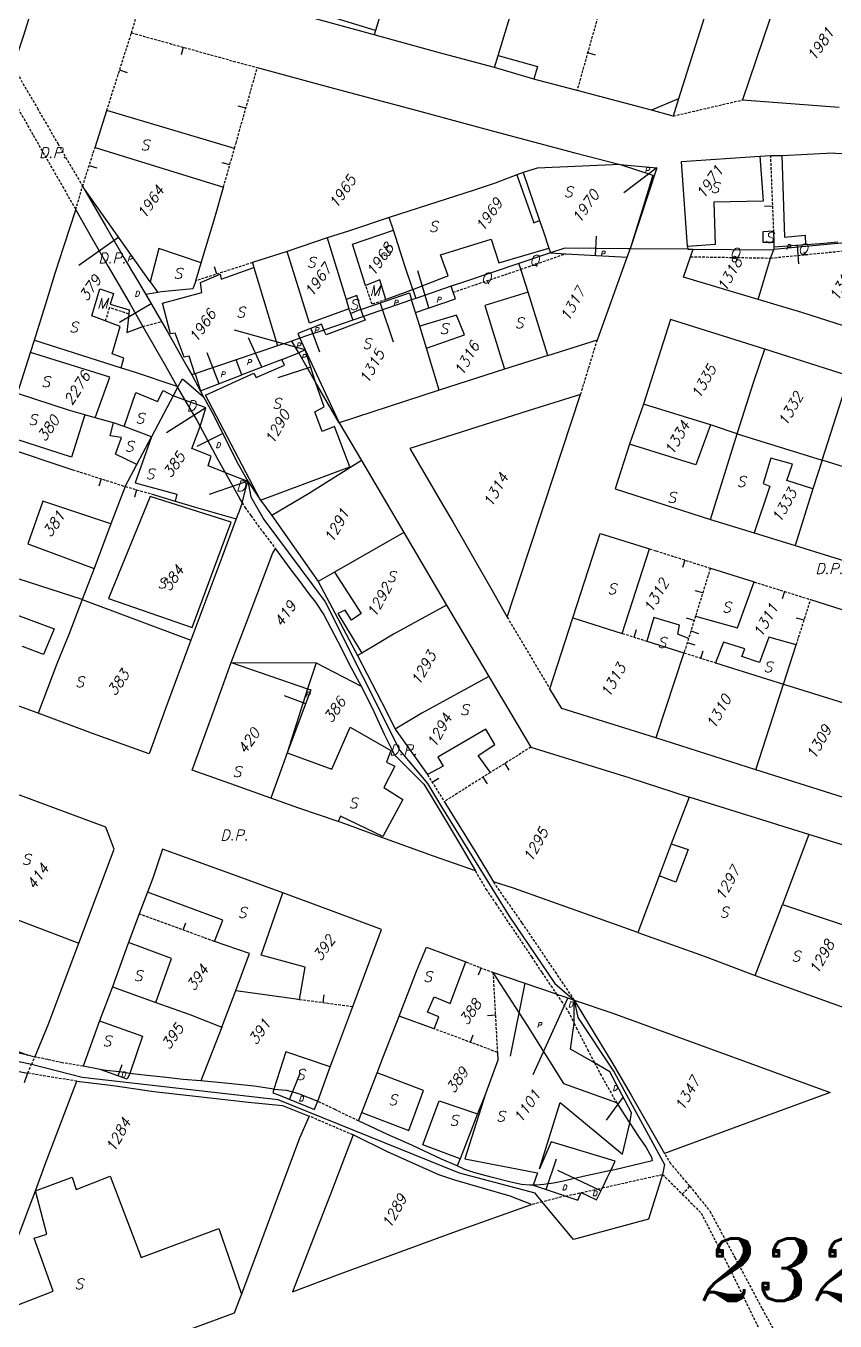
# Model space of a CAD drawing. Extents: x -334462 to -332769, y -29481 to -26664.
# Drawn here: x -333769.2 to -333691.6, y -28874.9 to -28750.7 of the extents above; entities that cross this region are included whole.
import ezdxf
from ezdxf.enums import TextEntityAlignment as Align

# ---------------------------------------------------------------- set-up
doc = ezdxf.new("R2010")
doc.units = 0
doc.header["$MEASUREMENT"] = 0
doc.linetypes.add('HIDDEN', pattern=[0.375, 0.25, -0.125])
for name, color, linetype in [('17', 7, 'CONTINUOUS'), ('18', 7, 'CONTINUOUS'), ('DP$DIVIDING$LINE', 7, 'CONTINUOUS'), ('EASEMENT$BOUNDA$', 7, 'CONTINUOUS'), ('ENC$$ST$$A$$TEXT', 7, 'CONTINUOUS'), ('ENCRO$$AREA$TEXT', 7, 'CONTINUOUS'), ('ENCROACHED$WALL', 7, 'CONTINUOUS'), ('MAP$SHEET$BOUND$', 7, 'CONTINUOUS'), ('PARCEL$BOUNDARY', 7, 'CONTINUOUS'), ('PARCEL$NUMBER', 7, 'CONTINUOUS'), ('SECTION$$A$', 7, 'CONTINUOUS'), ('STRUC$$FOOTPRINT', 7, 'CONTINUOUS')]:
    doc.layers.add(name, color=color, linetype=linetype)
doc.styles.add('ITALICT', font='ITALICT', dxfattribs={"height": 0.2})

msp = doc.modelspace()

# ---------------------------------------------------------------- linework, layer by layer
at = {"layer": '17', "color": 5, "linetype": 'Continuous'}
msp.add_line((-333715.32, -28753.28), (-333714.59, -28753.48), dxfattribs=at)
at = {"layer": '17', "color": 1, "linetype": 'Continuous'}
for p, q in [((-333760.19, -28754.94), (-333759.47, -28755.17)), ((-333748.09, -28758.6), (-333748.81, -28758.4)), ((-333697.59, -28768.01), (-333698.34, -28768.04)), ((-333704.28, -28805.1), (-333705, -28804.88)), ((-333705.11, -28807.74), (-333705.82, -28807.51)), ((-333694.56, -28807.72), (-333695.28, -28807.5)), ((-333705.42, -28808.74), (-333704.7, -28808.97)), ((-333704.46, -28811.35), (-333704.24, -28810.64)), ((-333730.21, -28823.25), (-333729.58, -28822.85)), ((-333725.36, -28822.77), (-333724.96, -28823.41)), ((-333754.11, -28837.42), (-333753.85, -28836.72)), ((-333740.68, -28844.38), (-333740.58, -28843.63))]:
    msp.add_line(p, q, dxfattribs=at)
at = {"layer": '18', "color": 1, "linetype": 'Continuous'}
for p, q in [((-333754.09, -28752.76), (-333754.29, -28753.49)), ((-333749.63, -28764.04), (-333750.35, -28763.84)), ((-333763.1, -28764.11), (-333762.39, -28764.33)), ((-333750.87, -28774.52), (-333751.1, -28773.81)), ((-333761.95, -28794.16), (-333762.17, -28794.87)), ((-333758.56, -28795.2), (-333758.76, -28795.92)), ((-333705.99, -28801.94), (-333706.22, -28802.66)), ((-333696.44, -28804.95), (-333696.66, -28805.67)), ((-333710.86, -28809.33), (-333710.64, -28808.61)), ((-333705.77, -28809.86), (-333705.05, -28810.08)), ((-333723.26, -28821.46), (-333722.86, -28822.09)), ((-333725.53, -28841.05), (-333725.8, -28841.75)), ((-333724.16, -28845.6), (-333724.91, -28845.64)), ((-333726.55, -28848.18), (-333726.29, -28847.48))]:
    msp.add_line(p, q, dxfattribs=at)
at = {"layer": 'DP$DIVIDING$LINE', "color": 30, "linetype": 'HIDDEN'}
for p, q in [((-333759.05, -28751.38), (-333757.38, -28745.68)), ((-333707.12, -28759.36), (-333700.45, -28757.81)), ((-333715.99, -28786.07), (-333714.38, -28780.81)), ((-333723.02, -28807.41), (-333718.93, -28814.3))]:
    msp.add_line(p, q, dxfattribs=at)
at = {"layer": 'DP$DIVIDING$LINE', "color": 2, "linetype": 'HIDDEN'}
for p, q in [((-333764.39, -28768.34), (-333763.74, -28766.09)), ((-333757.97, -28779.55), (-333756.16, -28779.07)), ((-333769.01, -28851.14), (-333768.63, -28850.31)), ((-333768.63, -28850.31), (-333768.31, -28849.6)), ((-333737.81, -28857.08), (-333742.03, -28855.26)), ((-333713.9, -28862.15), (-333708.13, -28860.86)), ((-333708.13, -28860.86), (-333706.24, -28862.75)), ((-333706.24, -28862.75), (-333705.51, -28861.99)), ((-333719.66, -28863.49), (-333720.7, -28863.75))]:
    msp.add_line(p, q, dxfattribs=at)
for points in [[(-333770.4, -28754.61), (-333768.08, -28758.6), (-333766.12, -28762), (-333763.74, -28766.09)], [(-333771.11, -28756.58), (-333769.93, -28758.62), (-333768.48, -28761.19), (-333765.67, -28766.1), (-333764.39, -28768.34)], [(-333748.44, -28796.44), (-333748.18, -28796.88), (-333747.61, -28797.68), (-333746.46, -28799.25), (-333745.23, -28800.85)], [(-333726.08, -28831.74), (-333725.07, -28833.49), (-333724.14, -28834.86), (-333723.1, -28836.43), (-333721.85, -28838.25), (-333720.68, -28840.02), (-333719.7, -28841.5), (-333718.84, -28842.77), (-333718.3, -28843.56)], [(-333716.59, -28844.14), (-333718.28, -28841.62), (-333721.6, -28836.73), (-333724.34, -28832.81)], [(-333718.3, -28843.56), (-333717.84, -28844.24), (-333717.17, -28845.23), (-333716.61, -28846.36)], [(-333716.61, -28846.36), (-333716.4, -28846.78), (-333715.32, -28848.88), (-333714.65, -28850.16)], [(-333763.7, -28850.49), (-333765.7, -28850.15), (-333767.07, -28849.85), (-333768.31, -28849.6)], [(-333714.65, -28850.16), (-333714.11, -28851.2), (-333712.56, -28853.95)], [(-333764.28, -28851.91), (-333766.52, -28851.57), (-333769.01, -28851.14)], [(-333737.28, -28855.73), (-333739.53, -28854.65), (-333741.2, -28853.84)], [(-333705.51, -28861.99), (-333705.8, -28861.62), (-333707.33, -28859.84), (-333707.93, -28858.86)], [(-333705.51, -28861.99), (-333703.6, -28864.38), (-333701.2, -28868.82), (-333698.58, -28873.74), (-333696.84, -28876.89), (-333695.49, -28880.84)], [(-333717.41, -28862.94), (-333717.79, -28863.02), (-333719.66, -28863.49)], [(-333717.41, -28862.94), (-333714.35, -28862.25), (-333713.9, -28862.15)], [(-333706.24, -28862.75), (-333704.43, -28864.57), (-333701.71, -28869.87), (-333698.26, -28876.95), (-333696.46, -28881.29)]]:
    msp.add_lwpolyline(points, dxfattribs=at)
at = {"layer": 'EASEMENT$BOUNDA$', "color": 3, "linetype": 'HIDDEN'}
for p, q in [((-333721.72, -28774.06), (-333717.42, -28772.56)), ((-333697.77, -28772.98), (-333683.63, -28771.59)), ((-333705.45, -28772.85), (-333697.77, -28772.98)), ((-333728.22, -28776.26), (-333721.72, -28774.06))]:
    msp.add_line(p, q, dxfattribs=at)
for points in [[(-333734.65, -28776.96), (-333735.98, -28777.4), (-333736.6, -28775.6)], [(-333759.31, -28778.35), (-333761.17, -28777.73), (-333761.56, -28779.01)]]:
    msp.add_lwpolyline(points, dxfattribs=at)
at = {"layer": 'ENC$$ST$$A$$TEXT', "color": 1, "linetype": 'Continuous'}
for p, q in [((-333708.69, -28764.33), (-333711.83, -28766.72)), ((-333714.55, -28772.74), (-333714.45, -28770.87)), ((-333735.22, -28777.29), (-333733.96, -28781)), ((-333741.87, -28779.73), (-333741.01, -28781.98)), ((-333750.66, -28785.03), (-333751.8, -28782.07)), ((-333741.86, -28783.45), (-333745.02, -28784.46)), ((-333751.91, -28787.33), (-333755.68, -28789.74)), ((-333747.89, -28794.37), (-333751.59, -28795.64)), ((-333742.35, -28815.72), (-333744.37, -28814.95)), ((-333721.35, -28842.52), (-333722.73, -28849.53)), ((-333717.21, -28843.91), (-333720.58, -28851.3)), ((-333760.33, -28851.42), (-333759.93, -28850.33)), ((-333743.89, -28853.67), (-333742.85, -28851.09)), ((-333711.91, -28853.43), (-333713.53, -28855.67)), ((-333719.29, -28862.31), (-333718.31, -28859.36)), ((-333714.04, -28862.45), (-333718.17, -28860.48))]:
    msp.add_line(p, q, dxfattribs=at)
at = {"layer": 'ENCRO$$AREA$TEXT', "color": 5, "linetype": 'Continuous'}
for p, q in [((-333760.28, -28770.99), (-333764.1, -28773.69)), ((-333695.23, -28771.76), (-333695.11, -28773.52)), ((-333730.53, -28777.76), (-333731.6, -28774.19)), ((-333757.15, -28777.38), (-333760.2, -28779.15)), ((-333742.39, -28781.79), (-333749.18, -28779.91)), ((-333746.55, -28783.45), (-333747.82, -28780.64)), ((-333750.35, -28789.85), (-333752.78, -28791.06))]:
    msp.add_line(p, q, dxfattribs=at)
at = {"layer": 'ENCROACHED$WALL', "color": 5, "linetype": 'Continuous'}
for p, q in [((-333757.25, -28775.26), (-333763.74, -28766.09)), ((-333694.43, -28771.71), (-333697.46, -28771.92)), ((-333728.22, -28776.26), (-333728.39, -28775.68)), ((-333744.62, -28782.71), (-333748.48, -28784.19))]:
    msp.add_line(p, q, dxfattribs=at)
for points in [[(-333731.82, -28778.2), (-333727.99, -28776.9), (-333728.22, -28776.26)], [(-333754.63, -28785.4), (-333754.15, -28784.56), (-333753.59, -28785.03), (-333752.14, -28786.28)]]:
    msp.add_lwpolyline(points, dxfattribs=at)
at = {"layer": 'MAP$SHEET$BOUND$', "color": 6, "linetype": 'Continuous'}
msp.add_line((-333705.7, -28772.12), (-333711.24, -28772.08), dxfattribs=at)
for points in [[(-333747.89, -28794.37), (-333747.61, -28795.89), (-333746.36, -28798.04), (-333740.47, -28805.95), (-333733.32, -28820.21), (-333730.66, -28823.37), (-333729.32, -28825.62), (-333722.85, -28836.08), (-333718.46, -28842.56), (-333716.59, -28844.14)], [(-333716.59, -28844.14), (-333716.25, -28845.8), (-333712.78, -28851.07), (-333707.94, -28859.91), (-333708.13, -28860.86)], [(-333768.63, -28850.31), (-333774.79, -28849), (-333778.88, -28848.69)], [(-333719.66, -28863.49), (-333720.35, -28862.65), (-333727.6, -28860.74), (-333745, -28853.7), (-333763.77, -28851.55), (-333768.63, -28850.31)], [(-333708.13, -28860.86), (-333709.47, -28865.15), (-333716.68, -28867.1), (-333719.66, -28863.49)]]:
    msp.add_lwpolyline(points, dxfattribs=at)
at = {"layer": 'PARCEL$BOUNDARY', "color": 7, "linetype": 'Continuous'}
for p, q in [((-333732.2, -28739.55), (-333735.66, -28751.16)), ((-333723.88, -28753.56), (-333721.01, -28743.94)), ((-333735.78, -28751.57), (-333743.53, -28749.47)), ((-333735.66, -28751.16), (-333735.78, -28751.57)), ((-333724.23, -28754.72), (-333723.88, -28753.56)), ((-333720.46, -28755.81), (-333724.23, -28754.72)), ((-333709.2, -28758.8), (-333716.33, -28756.9)), ((-333762.55, -28762.37), (-333761.43, -28758.84)), ((-333707.12, -28759.36), (-333709.2, -28758.8)), ((-333706.59, -28757.7), (-333707.12, -28759.36)), ((-333700.45, -28757.81), (-333691.21, -28758.5)), ((-333698.79, -28763.2), (-333697.79, -28763.13)), ((-333697.79, -28763.13), (-333696.69, -28763.14)), ((-333721.49, -28764.76), (-333722.11, -28765)), ((-333721.49, -28764.76), (-333719.93, -28769.37)), ((-333733.93, -28770.32), (-333734.33, -28769.1)), ((-333740.3, -28771.05), (-333744.11, -28772.34)), ((-333740.3, -28771.05), (-333738.48, -28776.94)), ((-333697.5, -28770.39), (-333697.45, -28771.47)), ((-333744.11, -28772.34), (-333747.45, -28773.42)), ((-333719.03, -28772.03), (-333718.86, -28772.47)), ((-333705.73, -28771.88), (-333705.7, -28772.12)), ((-333705.45, -28772.85), (-333705.2, -28772.13)), ((-333697.77, -28772.98), (-333697.47, -28772.15)), ((-333697.46, -28771.92), (-333697.47, -28772.15)), ((-333697.45, -28771.47), (-333697.46, -28771.92)), ((-333752.88, -28775.16), (-333752.36, -28773.43)), ((-333747.45, -28773.42), (-333747.31, -28773.9)), ((-333721.72, -28774.06), (-333721.9, -28773.49)), ((-333714.38, -28780.81), (-333711.51, -28772.9)), ((-333698.96, -28776.95), (-333697.77, -28772.98)), ((-333747.31, -28773.9), (-333745.06, -28781.4)), ((-333721.03, -28776.24), (-333721.72, -28774.06)), ((-333756.54, -28776.28), (-333757.67, -28776.49)), ((-333732.09, -28776.01), (-333731.8, -28776.86)), ((-333719.14, -28782.31), (-333721.03, -28776.24)), ((-333757.67, -28776.49), (-333756.16, -28779.07)), ((-333738.48, -28776.94), (-333738.2, -28777.85)), ((-333732.19, -28776.99), (-333736.8, -28778.57)), ((-333731.82, -28778.2), (-333732.19, -28776.99)), ((-333738.2, -28777.85), (-333738.06, -28778.3)), ((-333738.06, -28778.3), (-333737.84, -28778.93)), ((-333731.42, -28779.5), (-333731.82, -28778.2)), ((-333730.77, -28781.62), (-333731.42, -28779.5)), ((-333768.73, -28782.03), (-333768.36, -28780.85)), ((-333768.36, -28780.85), (-333760.05, -28783.5)), ((-333719.14, -28782.31), (-333714.38, -28780.81)), ((-333769.98, -28785.97), (-333768.73, -28782.03)), ((-333741.4, -28784.87), (-333743.01, -28782.08)), ((-333729.54, -28785.64), (-333730.77, -28781.62)), ((-333719.14, -28782.31), (-333723.28, -28783.64)), ((-333690.31, -28784.28), (-333698.33, -28781.73)), ((-333749.03, -28782.75), (-333752.97, -28784.09)), ((-333723.28, -28783.64), (-333729.54, -28785.64)), ((-333739.15, -28788.79), (-333741.4, -28784.87)), ((-333755.04, -28786.19), (-333757.13, -28790.13)), ((-333754.63, -28785.4), (-333755.04, -28786.19)), ((-333754.72, -28785.25), (-333754.63, -28785.4)), ((-333754.63, -28785.4), (-333753.93, -28786.6)), ((-333729.54, -28785.64), (-333739.15, -28788.79)), ((-333709.95, -28786.98), (-333711.29, -28790.83)), ((-333703.53, -28788.98), (-333709.95, -28786.98)), ((-333762.52, -28788.31), (-333763.54, -28788.03)), ((-333760.78, -28788.79), (-333762.52, -28788.31)), ((-333759.77, -28789.13), (-333760.78, -28788.79)), ((-333757.13, -28790.13), (-333759.77, -28789.13)), ((-333739.15, -28788.79), (-333737.01, -28792.39)), ((-333700.99, -28789.83), (-333703.53, -28788.98)), ((-333703.52, -28798.06), (-333700.99, -28789.83)), ((-333700.99, -28789.83), (-333692.83, -28792.35)), ((-333771.56, -28791), (-333764.68, -28793.28)), ((-333758.54, -28792.79), (-333757.13, -28790.13)), ((-333737.01, -28792.39), (-333732.93, -28799.3)), ((-333692.83, -28792.35), (-333693.71, -28795.11)), ((-333684.73, -28794.88), (-333692.83, -28792.35)), ((-333759.65, -28794.89), (-333758.54, -28792.79)), ((-333759.65, -28794.89), (-333761.02, -28798.47)), ((-333747.89, -28794.37), (-333746.69, -28796.19)), ((-333757.15, -28795.6), (-333754.86, -28796.29)), ((-333693.71, -28795.11), (-333695.42, -28800.54)), ((-333746.69, -28796.19), (-333745.6, -28797.68)), ((-333761.02, -28798.47), (-333762.64, -28802.74)), ((-333745.6, -28797.68), (-333741.16, -28804)), ((-333703.52, -28798.06), (-333699.36, -28799.33)), ((-333732.93, -28799.3), (-333739.58, -28803.1)), ((-333732.93, -28799.3), (-333728.85, -28806.27)), ((-333699.36, -28799.33), (-333695.42, -28800.54)), ((-333695.42, -28800.54), (-333687.28, -28803.09)), ((-333763.78, -28805.73), (-333775.14, -28802.06)), ((-333762.64, -28802.74), (-333763.78, -28805.73)), ((-333739.58, -28803.1), (-333741.16, -28804)), ((-333703.54, -28802.72), (-333699.35, -28804.04)), ((-333741.16, -28804), (-333737.39, -28811.11)), ((-333763.78, -28805.73), (-333753.35, -28809.64)), ((-333693.93, -28805.74), (-333684.37, -28808.78)), ((-333728.85, -28806.27), (-333724.8, -28813.12)), ((-333718.93, -28814.3), (-333716.73, -28807.47)), ((-333716.73, -28807.47), (-333711.99, -28808.97)), ((-333709.64, -28809.72), (-333706.08, -28810.84)), ((-333736.98, -28810.87), (-333737.39, -28811.11)), ((-333706.08, -28810.84), (-333708.76, -28818.98)), ((-333696.52, -28813.86), (-333695.31, -28810.07)), ((-333749.51, -28811.78), (-333741.34, -28811.79)), ((-333741.34, -28811.79), (-333742.16, -28814.29)), ((-333741.34, -28811.79), (-333737.02, -28814.03)), ((-333703.05, -28811.8), (-333696.52, -28813.86)), ((-333724.8, -28813.12), (-333720.75, -28819.88)), ((-333742.16, -28814.29), (-333744.14, -28820.42)), ((-333699.18, -28822.05), (-333696.52, -28813.86)), ((-333696.52, -28813.86), (-333686.94, -28816.84)), ((-333733.76, -28818.15), (-333730.67, -28822.51)), ((-333699.18, -28822.05), (-333708.76, -28818.98)), ((-333689.58, -28825.1), (-333699.18, -28822.05)), ((-333705.59, -28824.67), (-333707.29, -28829.16)), ((-333694.09, -28828.26), (-333705.59, -28824.67)), ((-333694.09, -28828.26), (-333696.62, -28834.97)), ((-333684.52, -28831.25), (-333694.09, -28828.26)), ((-333707.29, -28829.16), (-333708.45, -28832.23)), ((-333708.45, -28832.23), (-333710.5, -28837.66)), ((-333757.53, -28833.8), (-333758.3, -28835.88)), ((-333774.12, -28834.89), (-333764.09, -28838.68)), ((-333758.3, -28835.88), (-333759.33, -28838.61)), ((-333699.25, -28841.79), (-333696.62, -28834.97)), ((-333696.62, -28834.97), (-333687.17, -28838.16)), ((-333699.25, -28841.79), (-333689.94, -28845.13)), ((-333760.88, -28842.86), (-333762.13, -28846.13)), ((-333760.88, -28842.86), (-333756.72, -28844.36)), ((-333750.38, -28846.74), (-333749.05, -28843.21)), ((-333730.04, -28846.9), (-333733.38, -28845.67)), ((-333762.13, -28846.13), (-333763.7, -28850.49)), ((-333750.38, -28846.74), (-333752.41, -28851.88)), ((-333768.31, -28849.6), (-333768.99, -28849.44)), ((-333762.06, -28850.79), (-333763.7, -28850.49)), ((-333741.2, -28853.84), (-333740.01, -28850.53)), ((-333769.01, -28851.14), (-333769.35, -28852.09)), ((-333736.97, -28854.92), (-333735.5, -28851.11)), ((-333737.28, -28855.73), (-333736.97, -28854.92)), ((-333725.86, -28855.05), (-333727.55, -28859.36)), ((-333727.55, -28859.36), (-333727.81, -28860.04))]:
    msp.add_line(p, q, dxfattribs=at)
at = {"layer": 'PARCEL$BOUNDARY', "color": 2, "linetype": 'HIDDEN'}
for p, q in [((-333761.43, -28758.84), (-333759.05, -28751.38)), ((-333763.74, -28766.09), (-333762.55, -28762.37)), ((-333750.23, -28766.17), (-333749.17, -28762.46)), ((-333697.79, -28763.13), (-333697.5, -28770.39)), ((-333747.45, -28773.42), (-333752.88, -28775.16)), ((-333764.68, -28793.28), (-333759.65, -28794.89)), ((-333759.65, -28794.89), (-333757.15, -28795.6)), ((-333703.54, -28802.72), (-333704.97, -28807.31)), ((-333699.35, -28804.04), (-333693.93, -28805.74)), ((-333695.31, -28810.07), (-333693.93, -28805.74)), ((-333704.97, -28807.31), (-333705.64, -28809.46)), ((-333711.99, -28808.97), (-333709.64, -28809.72)), ((-333705.64, -28809.46), (-333706.08, -28810.84)), ((-333706.08, -28810.84), (-333703.05, -28811.8)), ((-333720.75, -28819.88), (-333724.63, -28822.31)), ((-333730.67, -28822.51), (-333729.06, -28825.1)), ((-333724.63, -28822.31), (-333729.06, -28825.1)), ((-333724.39, -28841.49), (-333723.97, -28849.16)), ((-333742.94, -28844.07), (-333737.82, -28844.76))]:
    msp.add_line(p, q, dxfattribs=at)
at = {"layer": 'PARCEL$BOUNDARY', "color": 7, "linetype": 'Continuous'}
for points in [[(-333701.55, -28741.53), (-333703.07, -28746.49), (-333705.18, -28753.28), (-333706.59, -28757.7)], [(-333695.73, -28743.42), (-333697.89, -28750.15), (-333700.45, -28757.81)], [(-333767.18, -28744.43), (-333768.09, -28747.42), (-333769.43, -28751.73), (-333770.4, -28754.61)], [(-333724.23, -28754.72), (-333729.66, -28753.26), (-333735.78, -28751.57)], [(-333746.99, -28754.72), (-333739.6, -28756.71), (-333732.02, -28758.74), (-333724.33, -28760.82), (-333716.53, -28762.89), (-333712.21, -28764.02)], [(-333716.33, -28756.9), (-333720.11, -28755.92), (-333720.46, -28755.81)], [(-333705.73, -28771.88), (-333706.32, -28763.72), (-333698.79, -28763.2)], [(-333696.69, -28763.14), (-333691.78, -28762.9), (-333691.56, -28762.91), (-333688.72, -28763.03), (-333683.3, -28763.34)], [(-333722.11, -28765), (-333724.18, -28765.8), (-333726.29, -28766.51), (-333729.79, -28767.63), (-333734.33, -28769.1)], [(-333712.21, -28764.02), (-333720.14, -28764.36), (-333721.49, -28764.76)], [(-333712.21, -28764.02), (-333709.06, -28765.02), (-333710.09, -28768.39), (-333711.24, -28772.08)], [(-333763.74, -28766.09), (-333761.54, -28769.9), (-333759.77, -28772.98), (-333757.67, -28776.49)], [(-333752.36, -28773.43), (-333751.03, -28768.98), (-333750.23, -28766.17)], [(-333768.36, -28780.85), (-333767.15, -28776.96), (-333766.36, -28774.43), (-333765.53, -28771.86), (-333764.39, -28768.34)], [(-333764.39, -28768.34), (-333762.89, -28771.01), (-333761.28, -28773.78), (-333759.54, -28776.78), (-333759.18, -28777.41), (-333757.97, -28779.55)], [(-333734.33, -28769.1), (-333738.25, -28770.39), (-333740.3, -28771.05)], [(-333719.93, -28769.37), (-333719.56, -28770.47), (-333719.03, -28772.03)], [(-333732.09, -28776.01), (-333732.84, -28773.71), (-333733.93, -28770.32)], [(-333711.24, -28772.08), (-333711.39, -28772.08), (-333717.51, -28772.02), (-333718.86, -28772.47)], [(-333711.51, -28772.9), (-333711.49, -28772.83), (-333711.24, -28772.08)], [(-333698.96, -28776.95), (-333706.12, -28774.81), (-333705.45, -28772.85)], [(-333752.88, -28775.16), (-333753.16, -28775.93), (-333756.17, -28776.21), (-333756.54, -28776.28)], [(-333686.58, -28780.81), (-333694.79, -28778.19), (-333698.96, -28776.95)], [(-333757.97, -28779.55), (-333755.78, -28783.31), (-333754.72, -28785.25)], [(-333756.16, -28779.07), (-333755.63, -28779.98), (-333753.71, -28783.42), (-333753.28, -28784.19)], [(-333740.62, -28779.88), (-333742.16, -28780.41), (-333742.92, -28780.67)], [(-333698.33, -28781.73), (-333707.36, -28778.87), (-333709.95, -28786.98)], [(-333743.01, -28782.08), (-333743.07, -28781.98), (-333743.27, -28781.65), (-333743.69, -28780.94)], [(-333700.99, -28789.83), (-333699.39, -28784.81), (-333698.33, -28781.73)], [(-333760.05, -28783.5), (-333758.89, -28783.87), (-333754.72, -28785.25)], [(-333692.83, -28792.35), (-333690.66, -28785.59), (-333690.31, -28784.28)], [(-333763.54, -28788.03), (-333765.09, -28787.56), (-333769.98, -28785.97)], [(-333715.99, -28786.07), (-333721.02, -28787.64), (-333732.36, -28791.24), (-333729.12, -28796.78), (-333728.25, -28798.29), (-333724.35, -28805.09), (-333723.02, -28807.41)], [(-333723.02, -28807.41), (-333721.09, -28801.47), (-333719.52, -28796.74), (-333715.99, -28786.07)], [(-333753.93, -28786.6), (-333752.77, -28788.59), (-333752.47, -28789.13)], [(-333752.47, -28789.13), (-333751.8, -28790.38), (-333750.77, -28792.29), (-333750.07, -28793.55)], [(-333711.29, -28790.83), (-333712.66, -28795.11), (-333703.52, -28798.06)], [(-333737.01, -28792.39), (-333742.09, -28795.58), (-333745.6, -28797.68)], [(-333750.07, -28793.55), (-333748.83, -28795.78), (-333748.59, -28796.19), (-333748.44, -28796.44)], [(-333754.86, -28796.29), (-333753.03, -28796.83), (-333749.02, -28798)], [(-333748.44, -28796.44), (-333748.64, -28796.99), (-333749.02, -28798)], [(-333749.02, -28798), (-333750.38, -28801.7), (-333752.97, -28808.61), (-333753.35, -28809.64)], [(-333716.73, -28807.47), (-333714.1, -28799.38), (-333709.37, -28800.87)], [(-333749.51, -28811.78), (-333748.03, -28807.93), (-333745.51, -28801.24), (-333745.23, -28800.85)], [(-333745.23, -28800.85), (-333743.88, -28802.74), (-333742.91, -28804.01), (-333742.04, -28805.18), (-333741.42, -28805.98), (-333740.6, -28807.19), (-333739.27, -28809.76), (-333738.01, -28812.2), (-333737.02, -28814.03)], [(-333763.78, -28805.73), (-333765.06, -28809.08), (-333766.2, -28811.9), (-333768.01, -28816.61)], [(-333728.85, -28806.27), (-333733.94, -28809.06), (-333735.47, -28809.97), (-333736.98, -28810.87)], [(-333753.35, -28809.64), (-333755.83, -28816.27), (-333757.37, -28820.54), (-333762.78, -28818.57), (-333768.01, -28816.61)], [(-333745.7, -28824.77), (-333749.09, -28823.57), (-333753.24, -28822.1), (-333751.23, -28816.57), (-333749.51, -28811.78)], [(-333737.39, -28811.11), (-333734.6, -28816.47), (-333733.76, -28818.15)], [(-333768.01, -28816.61), (-333773.84, -28814.52), (-333776.85, -28813.37)], [(-333724.8, -28813.12), (-333731.22, -28816.64), (-333733.76, -28818.15)], [(-333737.02, -28814.03), (-333735.99, -28816.1), (-333734.81, -28818.64), (-333733.82, -28820.61), (-333732.98, -28821.49), (-333732.01, -28822.44), (-333731.52, -28822.92), (-333731.03, -28823.44), (-333730.4, -28824.42), (-333729.07, -28826.66), (-333727.89, -28828.64), (-333726.08, -28831.74)], [(-333708.76, -28818.98), (-333717.8, -28816.19), (-333718.93, -28814.3)], [(-333744.14, -28820.42), (-333744.57, -28821.67), (-333745.7, -28824.77)], [(-333720.75, -28819.88), (-333711.37, -28822.79), (-333705.59, -28824.67)], [(-333764.09, -28838.68), (-333760.72, -28829.67), (-333761.52, -28827.56), (-333770.31, -28824.29)], [(-333739.25, -28827.02), (-333743, -28825.74), (-333745.7, -28824.77)], [(-333729.06, -28825.1), (-333725.95, -28830.15), (-333724.34, -28832.81)], [(-333726.08, -28831.74), (-333730.08, -28830.35), (-333735.04, -28828.56), (-333738.4, -28827.31), (-333739.25, -28827.02)], [(-333744.54, -28833.87), (-333749.54, -28832.03), (-333756.07, -28829.66), (-333757.02, -28832.44), (-333757.53, -28833.8)], [(-333710.5, -28837.66), (-333719.18, -28834.57), (-333722.42, -28833.41), (-333724.34, -28832.81)], [(-333737.82, -28844.76), (-333735.07, -28837.37), (-333739.86, -28835.57), (-333744.54, -28833.87)], [(-333710.5, -28837.66), (-333704.04, -28839.97), (-333699.25, -28841.79)], [(-333768.31, -28849.6), (-333767.05, -28846.51), (-333764.09, -28838.68)], [(-333759.33, -28838.61), (-333759.43, -28838.89), (-333760.88, -28842.86)], [(-333749.05, -28843.21), (-333747.73, -28839.68), (-333751.1, -28838.51)], [(-333733.38, -28845.67), (-333731.71, -28841.37), (-333730.77, -28839.08), (-333726.98, -28840.48)], [(-333724.39, -28841.49), (-333721.12, -28846.58), (-333717.62, -28852.14), (-333712.56, -28853.95)], [(-333749.05, -28843.21), (-333743.27, -28844.03), (-333742.94, -28844.07)], [(-333756.72, -28844.36), (-333753.45, -28845.54), (-333750.38, -28846.74)], [(-333716.59, -28844.14), (-333712.98, -28845.36), (-333701.77, -28849.45), (-333692.05, -28853.02), (-333698.07, -28855.21), (-333707.93, -28858.86)], [(-333716.59, -28844.14), (-333715.12, -28846.58), (-333712.99, -28850.1), (-333711.15, -28853.26), (-333707.93, -28858.86)], [(-333740.01, -28850.53), (-333739.74, -28849.86), (-333737.82, -28844.76)], [(-333735.5, -28851.11), (-333734.95, -28849.68), (-333733.38, -28845.67)], [(-333768.99, -28849.44), (-333769.83, -28849.24), (-333771.66, -28848.97), (-333771.68, -28848.96), (-333773.12, -28848.69), (-333774.35, -28848.64), (-333775.78, -28848.56), (-333777.09, -28848.48), (-333778.14, -28848.35), (-333778.87, -28848.21)], [(-333723.97, -28849.16), (-333723.94, -28849.9), (-333725.12, -28853.14)], [(-333774.69, -28850.13), (-333773.13, -28850.33), (-333769.01, -28851.14)], [(-333759.21, -28851.17), (-333759.99, -28851.07), (-333761.74, -28850.85), (-333762.06, -28850.79)], [(-333768.27, -28862.42), (-333767.26, -28859.71), (-333764.72, -28852.99), (-333764.28, -28851.91)], [(-333764.28, -28851.91), (-333760.8, -28852.33), (-333756.91, -28852.9), (-333753.21, -28853.34), (-333747.82, -28853.93), (-333744.56, -28854.25), (-333742.03, -28855.26)], [(-333752.41, -28851.88), (-333754.1, -28851.76), (-333756.01, -28851.54), (-333758.15, -28851.31), (-333759.21, -28851.17)], [(-333745.41, -28852.67), (-333747.3, -28852.39), (-333750.07, -28852.11), (-333752.41, -28851.88)], [(-333745.41, -28852.67), (-333744.2, -28852.77), (-333743.14, -28853.08), (-333741.2, -28853.84)], [(-333725.12, -28853.14), (-333725.21, -28853.4), (-333725.86, -28855.05)], [(-333712.56, -28853.95), (-333711.47, -28855.65), (-333711.28, -28855.94)], [(-333742.03, -28855.26), (-333742.95, -28857.38), (-333745.08, -28863.15), (-333746.69, -28867.45), (-333748.51, -28872.35)], [(-333727.81, -28860.04), (-333729.34, -28859.41), (-333732.18, -28858.06), (-333734.49, -28857.03), (-333737.28, -28855.73)], [(-333711.28, -28855.94), (-333710.43, -28857.23), (-333709.71, -28858.29), (-333709.18, -28859.21), (-333709.13, -28859.56), (-333712.72, -28860.41), (-333713.1, -28860.5)], [(-333737.81, -28857.08), (-333739.98, -28862.77), (-333743.6, -28872.11), (-333739.05, -28870.4), (-333727.9, -28866.31), (-333720.7, -28863.75)], [(-333720.7, -28863.75), (-333722.75, -28862.94), (-333728.04, -28861.4), (-333729.58, -28860.89), (-333734.49, -28858.68), (-333737.81, -28857.08)], [(-333720.53, -28861.89), (-333720.87, -28861.9), (-333721.65, -28861.82), (-333722.68, -28861.6), (-333724.57, -28861.14), (-333726.22, -28860.69), (-333727.09, -28860.39), (-333727.81, -28860.04)], [(-333713.1, -28860.5), (-333715.75, -28861.06), (-333717.64, -28861.5), (-333718.58, -28861.71), (-333719.51, -28861.83), (-333720.21, -28861.89), (-333720.53, -28861.89)], [(-333772.77, -28874.45), (-333770.72, -28868.97), (-333768.78, -28863.78), (-333768.27, -28862.42)], [(-333748.51, -28872.35), (-333748.69, -28872.81), (-333748.95, -28873.49), (-333749.21, -28874.17), (-333751.9, -28875.17), (-333758.72, -28877.67), (-333762.87, -28879.2), (-333765.59, -28880.25), (-333772.1, -28882.56), (-333773.02, -28882.9)]]:
    msp.add_lwpolyline(points, dxfattribs=at)
at = {"layer": 'PARCEL$BOUNDARY', "color": 2, "linetype": 'HIDDEN'}
for points in [[(-333714.36, -28749.9), (-333715.29, -28753.2), (-333716.33, -28756.9)], [(-333759.05, -28751.38), (-333753.63, -28752.89), (-333746.99, -28754.72)], [(-333749.17, -28762.46), (-333749.03, -28761.95), (-333746.99, -28754.72)], [(-333709.37, -28800.87), (-333708.76, -28801.06), (-333703.54, -28802.72)], [(-333751.1, -28838.51), (-333752.12, -28838.15), (-333758.3, -28835.88)], [(-333726.98, -28840.48), (-333725.65, -28841.01), (-333724.39, -28841.49)], [(-333723.97, -28849.16), (-333727.12, -28847.97), (-333730.04, -28846.9)]]:
    msp.add_lwpolyline(points, dxfattribs=at)
at = {"layer": 'SECTION$$A$', "color": 7, "linetype": 'Continuous'}
for p, q in [((-333718.86, -28772.47), (-333721.9, -28773.49)), ((-333705.7, -28772.12), (-333705.2, -28772.13)), ((-333728.39, -28775.68), (-333731.8, -28776.86)), ((-333731.8, -28776.86), (-333732.19, -28776.99)), ((-333736.8, -28778.57), (-333737.84, -28778.93)), ((-333737.84, -28778.93), (-333740.62, -28779.88)), ((-333743.69, -28780.94), (-333745.06, -28781.4)), ((-333742.92, -28780.67), (-333743.69, -28780.94)), ((-333745.06, -28781.4), (-333749.03, -28782.75)), ((-333752.97, -28784.09), (-333753.28, -28784.19)), ((-333753.28, -28784.19), (-333752.14, -28786.28))]:
    msp.add_line(p, q, dxfattribs=at)
for points in [[(-333688.27, -28771.31), (-333694.73, -28771.9), (-333697.47, -28772.15)], [(-333705.2, -28772.13), (-333697.83, -28772.19), (-333697.47, -28772.15)], [(-333721.9, -28773.49), (-333727.12, -28775.25), (-333728.39, -28775.68)], [(-333752.14, -28786.28), (-333751.35, -28787.72), (-333748.81, -28792.76), (-333747.89, -28794.37)]]:
    msp.add_lwpolyline(points, dxfattribs=at)
at = {"layer": 'STRUC$$FOOTPRINT', "color": 1, "linetype": 'Continuous'}
for p, q in [((-333735.66, -28751.16), (-333743.2, -28748.86)), ((-333749.17, -28762.46), (-333761.43, -28758.84)), ((-333706.59, -28757.7), (-333709.2, -28758.8)), ((-333762.55, -28762.37), (-333750.23, -28766.17)), ((-333718.86, -28772.47), (-333717.42, -28772.56)), ((-333717.42, -28772.56), (-333711.51, -28772.9)), ((-333757.25, -28775.26), (-333756.54, -28776.28)), ((-333742.92, -28780.67), (-333742.39, -28781.79)), ((-333742.39, -28781.79), (-333743.01, -28782.08)), ((-333742.39, -28781.79), (-333739.15, -28788.79)), ((-333741.4, -28784.87), (-333742.39, -28781.79)), ((-333748.48, -28784.19), (-333749.03, -28782.75)), ((-333753.93, -28786.6), (-333755.04, -28786.19)), ((-333753.24, -28808.4), (-333749.49, -28798.3)), ((-333711.99, -28808.97), (-333709.37, -28800.87)), ((-333749.51, -28811.78), (-333742.16, -28814.29)), ((-333718.3, -28843.56), (-333724.39, -28841.49))]:
    msp.add_line(p, q, dxfattribs=at)
for points in [[(-333723.88, -28753.56), (-333720.12, -28754.61), (-333720.46, -28755.81)], [(-333698.79, -28763.2), (-333698.47, -28767.53), (-333703.21, -28767.63), (-333703.09, -28771.67), (-333705.73, -28771.88)], [(-333696.69, -28763.14), (-333696.45, -28770.98), (-333694.47, -28770.77), (-333694.43, -28771.71)], [(-333722.11, -28765), (-333720.48, -28769.59), (-333719.93, -28769.37)], [(-333712.21, -28764.02), (-333708.69, -28764.33), (-333711.24, -28772.08)], [(-333736.6, -28775.6), (-333737.85, -28771.65), (-333733.93, -28770.32)], [(-333732.09, -28776.01), (-333728.89, -28774.76), (-333728.7, -28774.69), (-333729.41, -28772.67), (-333724.55, -28771.16), (-333723.84, -28773.45), (-333719.03, -28772.03)], [(-333697.5, -28770.39), (-333698.52, -28770.47), (-333698.51, -28771.46), (-333697.45, -28771.47)], [(-333752.36, -28773.43), (-333756.44, -28772.07), (-333757.25, -28775.26)], [(-333738.2, -28777.85), (-333741.99, -28779.22), (-333744.11, -28772.34)], [(-333691.33, -28771.45), (-333693.03, -28771.61), (-333694.43, -28771.71)], [(-333752.97, -28784.09), (-333753.52, -28782.38), (-333753.99, -28782.48), (-333754.87, -28780.17), (-333755.32, -28780.25), (-333756.08, -28777.32), (-333752.3, -28776.27), (-333752.45, -28775.31), (-333750.55, -28774.52), (-333750.44, -28774.99), (-333747.31, -28773.9)], [(-333761.56, -28779.01), (-333762.87, -28778.53), (-333762.09, -28775.92), (-333760.78, -28776.37), (-333761.11, -28777.41), (-333759.27, -28777.94), (-333759.31, -28778.35)], [(-333734.65, -28776.96), (-333735.23, -28775.07), (-333736.6, -28775.6)], [(-333732.09, -28776.01), (-333732.47, -28776.15), (-333734.65, -28776.96)], [(-333721.03, -28776.24), (-333725.17, -28777.53), (-333723.28, -28783.64)], [(-333738.06, -28778.3), (-333737.06, -28777.88), (-333737.44, -28776.57), (-333738.48, -28776.94)], [(-333736.8, -28778.57), (-333737.06, -28777.92), (-333732.41, -28776.33), (-333732.19, -28776.99)], [(-333759.31, -28778.35), (-333759.51, -28780.12), (-333757.97, -28779.55)], [(-333736.8, -28778.57), (-333736.64, -28778.94), (-333740.4, -28780.33), (-333740.62, -28779.88)], [(-333730.77, -28781.62), (-333727.13, -28780.33), (-333727.89, -28778.45), (-333731.42, -28779.5)], [(-333760.05, -28783.5), (-333759.78, -28782.57), (-333760.92, -28782.18), (-333760.13, -28779.53), (-333761.56, -28779.01)], [(-333740.62, -28779.88), (-333740.84, -28779.33), (-333743.11, -28780.2), (-333742.92, -28780.67)], [(-333762.52, -28788.31), (-333761.14, -28784.4), (-333768.73, -28782.03)], [(-333744.62, -28782.71), (-333744.53, -28782.67), (-333743.01, -28782.08)], [(-333746.69, -28796.19), (-333751.97, -28786.14), (-333747.32, -28784.02), (-333747.09, -28784.42), (-333744.38, -28783.25), (-333744.59, -28782.78), (-333744.62, -28782.71)], [(-333752.97, -28784.09), (-333752.93, -28784.19), (-333752.42, -28785.71), (-333748.48, -28784.19)], [(-333746.69, -28796.19), (-333738.13, -28792.99), (-333739.6, -28789.12), (-333740.77, -28789.62), (-333741.47, -28787.72), (-333740.57, -28787.25), (-333741.4, -28784.87)], [(-333759.77, -28789.13), (-333758.63, -28785.88), (-333756.55, -28786.73), (-333756, -28785.69), (-333755.04, -28786.19)], [(-333752.47, -28789.13), (-333752.09, -28787.89), (-333751.91, -28787.33), (-333752.49, -28787.13), (-333753.93, -28786.6)], [(-333763.54, -28788.03), (-333764.8, -28792.09), (-333771.23, -28789.99)], [(-333758.54, -28792.79), (-333760.57, -28791.8), (-333760.02, -28790.18), (-333761.09, -28790.02), (-333760.78, -28788.79)], [(-333750.07, -28793.55), (-333751.7, -28792.9), (-333751.4, -28791.97), (-333753.27, -28791.25), (-333752.47, -28789.13)], [(-333703.53, -28788.98), (-333704.95, -28792.8), (-333711.29, -28790.83)], [(-333757.13, -28790.13), (-333758.69, -28794.54), (-333754.72, -28795.62), (-333754.86, -28796.29)], [(-333693.71, -28795.11), (-333696.22, -28794.32), (-333695.68, -28792.75), (-333697.74, -28792.16), (-333698.48, -28794.61), (-333697.84, -28794.86), (-333699.36, -28799.33)], [(-333750.07, -28793.55), (-333748.67, -28794.08), (-333747.89, -28794.37)], [(-333748.44, -28796.44), (-333748.08, -28795.09), (-333747.89, -28794.37)], [(-333749.49, -28798.3), (-333757.25, -28795.86), (-333761.26, -28805.62), (-333753.24, -28808.4)], [(-333761.02, -28798.47), (-333767.55, -28796.28), (-333769, -28800.4), (-333762.64, -28802.74)], [(-333739.58, -28803.1), (-333737.04, -28807.08), (-333737.96, -28807.71), (-333738.55, -28806.75), (-333739.26, -28807.08), (-333736.98, -28810.87)], [(-333704.97, -28807.31), (-333700.93, -28808.44), (-333699.35, -28804.04)], [(-333770.04, -28811.4), (-333773.18, -28810.28), (-333772.16, -28807.79), (-333771.69, -28807.92), (-333771.21, -28806.78), (-333766.46, -28808.54), (-333767.49, -28810.99), (-333769.51, -28810.23)], [(-333705.64, -28809.46), (-333706.66, -28809.06), (-333706.51, -28808.17), (-333708.96, -28807.44), (-333709.64, -28809.72)], [(-333695.31, -28810.07), (-333697.94, -28809.33), (-333698.82, -28811.78), (-333700.53, -28811.19), (-333700.24, -28810.45), (-333702.3, -28809.82), (-333703.05, -28811.8)], [(-333742.16, -28814.29), (-333741.84, -28814.39), (-333744.14, -28820.42)], [(-333744.14, -28820.42), (-333739.83, -28822), (-333738.07, -28817.98), (-333734.18, -28820.19), (-333734.61, -28821.34), (-333733.8, -28821.72), (-333734.86, -28823.77), (-333733.04, -28824.9), (-333734.96, -28828.45), (-333739, -28826.49), (-333739.25, -28827.02)], [(-333724.63, -28822.31), (-333725.82, -28820.68), (-333724.21, -28819.64), (-333725.08, -28818.17), (-333729.67, -28820.84), (-333729.16, -28821.71), (-333730.67, -28822.51)], [(-333707.29, -28829.16), (-333705.69, -28829.71), (-333706.86, -28832.82), (-333708.45, -28832.23)], [(-333751.1, -28838.51), (-333750.3, -28836.48), (-333757.53, -28833.8)], [(-333742.94, -28844.07), (-333742.41, -28840.98), (-333746.61, -28839.83), (-333744.54, -28833.87)], [(-333775.48, -28838.86), (-333774.49, -28839.21), (-333777.15, -28846.31), (-333771.5, -28848.48), (-333768.99, -28849.44)], [(-333756.72, -28844.36), (-333755.23, -28840.16), (-333759.33, -28838.61)], [(-333730.04, -28846.9), (-333729.58, -28845.76), (-333730.66, -28845.31), (-333730.03, -28843.83), (-333728.5, -28844.46), (-333726.98, -28840.48)], [(-333718.3, -28843.56), (-333717.61, -28843.79), (-333716.59, -28844.14)], [(-333716.61, -28846.36), (-333716.6, -28845.29), (-333716.59, -28844.14)], [(-333762.13, -28846.13), (-333757.99, -28847.59), (-333759.21, -28851.17)], [(-333714.65, -28850.16), (-333716.95, -28848.86), (-333716.61, -28846.36)], [(-333740.01, -28850.53), (-333744.24, -28849.11), (-333745.41, -28852.67)], [(-333759.21, -28851.17), (-333759.47, -28851.73), (-333762.06, -28850.79)], [(-333711.28, -28855.94), (-333711.12, -28854.94), (-333713.18, -28851.01), (-333714.65, -28850.16)], [(-333736.97, -28854.92), (-333732.47, -28856.65), (-333731.04, -28852.8), (-333735.5, -28851.11)], [(-333745.41, -28852.67), (-333745.5, -28853.03), (-333744.97, -28853.24), (-333741.52, -28854.62), (-333741.51, -28854.61), (-333741.2, -28853.84)], [(-333725.12, -28853.14), (-333727.1, -28859.37), (-333720.13, -28860.72), (-333720.53, -28861.89)], [(-333727.55, -28859.36), (-333731.12, -28858.02), (-333729.56, -28853.8), (-333725.86, -28855.05)], [(-333713.1, -28860.5), (-333712.67, -28859.58), (-333718.82, -28857.75), (-333719.92, -28860.33), (-333717.94, -28853.96), (-333711.96, -28858.91), (-333711.28, -28855.94)], [(-333713.9, -28862.15), (-333713.83, -28862.01), (-333713.4, -28861.12), (-333713.1, -28860.5)], [(-333768.27, -28862.42), (-333764.75, -28861.11), (-333764.36, -28862.3), (-333761.1, -28861.03), (-333758.11, -28868.83), (-333750.67, -28866.06), (-333748.51, -28872.35)], [(-333720.53, -28861.89), (-333719.09, -28862.38), (-333717.76, -28862.82), (-333717.41, -28862.94)], [(-333772.77, -28874.45), (-333766.55, -28872.05), (-333768.39, -28866.97), (-333767.16, -28866.58), (-333768.27, -28862.42)], [(-333717.41, -28862.94), (-333716.26, -28863.32), (-333715.93, -28862.61), (-333714.45, -28863.3), (-333713.9, -28862.15)]]:
    msp.add_lwpolyline(points, dxfattribs=at)

# ---------------------------------------------------------------- texts
at = {"layer": 'DP$DIVIDING$LINE', "color": 4, "linetype": 'Continuous', "style": 'ITALICT'}
for p in [(-333766.59, -28762.87), (-333732.99, -28820.15)]:
    msp.add_text('D.P.', height=1, dxfattribs=at).set_placement(p, align=Align.MIDDLE)
at = {"layer": 'DP$DIVIDING$LINE', "color": 2, "linetype": 'Continuous', "style": 'ITALICT'}
for p in [(-333760.9, -28772.98), (-333692.16, -28802.77), (-333749.2, -28828.33)]:
    msp.add_text('D.P.', height=1, dxfattribs=at).set_placement(p, align=Align.MIDDLE)
at = {"layer": 'EASEMENT$BOUNDA$', "color": 3, "linetype": 'Continuous', "style": 'ITALICT'}
for s, p in [('Q', (-333701.21, -28772.57)), ('Q', (-333694.68, -28772.15)), ('Q', (-333720.43, -28773.24)), ('Q', (-333725.05, -28774.94)), ('M', (-333735.71, -28776.09)), ('M', (-333761.83, -28777.31))]:
    msp.add_text(s, height=1, dxfattribs=at).set_placement(p, align=Align.MIDDLE)
at = {"layer": 'ENC$$ST$$A$$TEXT', "color": 1, "linetype": 'Continuous', "style": 'ITALICT'}
for s, height, p in [('P', 0.5, (-333709.62, -28764.56)), ('P', 0.5, (-333713.89, -28772.56)), ('P', 0.5, (-333733.73, -28777.26)), ('P', 0.5, (-333741.33, -28779.89)), ('P', 0.5, (-333742.55, -28782.47)), ('P', 0.5, (-333750.32, -28784.14)), ('D', 1, (-333753.32, -28787.15)), ('D', 1, (-333748.57, -28794.85)), ('P', 0.5, (-333742.18, -28814.85)), ('D', 0.5, (-333716.94, -28844.57)), ('P', 0.5, (-333719.96, -28846.53)), ('D', 0.5, (-333759.83, -28851.28)), ('D', 0.5, (-333712.71, -28852.58)), ('D', 0.5, (-333742.79, -28853.6)), ('D', 0.5, (-333717.54, -28862.11)), ('D', 0.5, (-333714.64, -28862.68))]:
    msp.add_text(s, height=height, dxfattribs=at).set_placement(p, align=Align.MIDDLE)
at = {"layer": 'ENCRO$$AREA$TEXT', "color": 5, "linetype": 'Continuous', "style": 'ITALICT'}
for s, p in [('P', (-333696.09, -28771.93)), ('P', (-333759.24, -28773.06)), ('D', (-333758.53, -28776.42)), ('P', (-333729.61, -28776.98)), ('P', (-333743.06, -28781.37)), ('P', (-333747.79, -28782.97)), ('D', (-333750.75, -28790.93))]:
    msp.add_text(s, height=0.5, dxfattribs=at).set_placement(p, align=Align.MIDDLE)
at = {"layer": 'MAP$SHEET$BOUND$', "color": 6, "linetype": 'Continuous', "style": 'ITALICT'}
msp.add_text('232001-00-020-0', height=6, dxfattribs=at).set_placement((-333662, -28870), align=Align.MIDDLE)
at = {"layer": 'PARCEL$NUMBER', "color": 7, "linetype": 'Continuous', "style": 'ITALICT'}
for s, rotation, p in [('1981', 55.2388, (-333693, -28752.48)), ('1965', 55.2388, (-333738.84, -28766.63)), ('1971', 55.2388, (-333703.63, -28765.7)), ('1964', 55.2388, (-333757.23, -28767.61)), ('1969', 55.2388, (-333724.78, -28768.83)), ('1970', 55.2388, (-333715.52, -28768.03)), ('1968', 55.2388, (-333735.25, -28773.13)), ('1967', 55.2388, (-333741.17, -28775.11)), ('1318', 60.7133, (-333701.7, -28774.56)), ('379', 55.2388, (-333763.02, -28775.86)), ('1319', 60.7133, (-333690.94, -28775.48)), ('1317', 60.7133, (-333716.76, -28777.41)), ('1966', 55.2388, (-333752.26, -28779.47)), ('1316', 60.7133, (-333726.91, -28782.62)), ('1315', 60.7133, (-333736.01, -28783.39)), ('1335', 60.7133, (-333704.2, -28784.84)), ('1332', 60.7133, (-333695.87, -28787.46)), ('380', 55.2388, (-333767.03, -28789.31)), ('1290', 60.7133, (-333745.08, -28789.19)), ('1334', 60.7133, (-333706.74, -28790.24)), ('385', 55.2388, (-333754.98, -28792.81)), ('1314', 60.7133, (-333724.14, -28795.23)), ('1333', 60.7133, (-333696.47, -28796.71)), ('381', 55.2388, (-333766.49, -28798.48)), ('1291', 60.7133, (-333739.38, -28798.64)), ('384', 55.2388, (-333755.09, -28803.68)), ('1292', 60.7133, (-333735.3, -28805.79)), ('1312', 60.7133, (-333708.75, -28805.36)), ('419', 55.2388, (-333744.33, -28807.11)), ('1311', 60.7133, (-333698.25, -28807.73)), ('1293', 60.7133, (-333731.06, -28812.32)), ('1313', 60.7133, (-333712.87, -28813.49)), ('383', 55.2388, (-333760.32, -28813.7)), ('386', 55.2388, (-333739.57, -28816.3)), ('1310', 60.7133, (-333702.75, -28816.5)), ('1294', 60.7133, (-333729.54, -28818.29)), ('420', 55.2388, (-333747.82, -28819.3)), ('1309', 60.7133, (-333693.15, -28819.41)), ('1295', 60.7133, (-333720.3, -28829.26)), ('414', 55.2388, (-333768.05, -28832.3)), ('1297', 60.7133, (-333701.9, -28832.94)), ('392', 55.2388, (-333740.6, -28839.15)), ('1298', 60.7133, (-333692.87, -28840.02)), ('394', 55.2388, (-333752.73, -28841.99)), ('388', 55.2388, (-333726.56, -28845.29)), ('395', 55.2388, (-333755.12, -28847.63)), ('391', 55.2388, (-333746.78, -28847.17)), ('389', 55.2388, (-333727.82, -28851.83)), ('1347', 60.7133, (-333705.75, -28853.12)), ('1101', 55.2388, (-333721.14, -28854.33)), ('1284', 60.7133, (-333760.33, -28857.08)), ('1289', 60.7133, (-333733.86, -28864.39))]:
    msp.add_text(s, height=1, rotation=rotation, dxfattribs=at).set_placement(p, align=Align.MIDDLE)
at = {"layer": 'PARCEL$NUMBER', "color": 1, "linetype": 'Continuous', "style": 'ITALICT'}
msp.add_text('2276', height=1, rotation=57.6567, dxfattribs=at).set_placement((-333764.27, -28785.46), align=Align.MIDDLE)
at = {"layer": 'STRUC$$FOOTPRINT', "color": 1, "linetype": 'Continuous', "style": 'ITALICT'}
for p in [(-333757.76, -28762.14), (-333717.17, -28766.63), (-333703.11, -28766.22), (-333730.11, -28769.95), (-333697.89, -28771.01), (-333734.58, -28772.28), (-333741.81, -28773.38), (-333754.6, -28774.44), (-333737.74, -28777.44), (-333748.58, -28778.17), (-333721.88, -28779.19), (-333764.61, -28779.6), (-333729.1, -28779.75), (-333736.49, -28781.18), (-333767.28, -28784.83), (-333745.14, -28786.92), (-333768.52, -28788.48), (-333758.24, -28788.34), (-333759.27, -28791.03), (-333757.27, -28793.68), (-333700.59, -28794.41), (-333707.26, -28795.93), (-333734.15, -28803.53), (-333756.14, -28804.15), (-333712.99, -28804.7), (-333702, -28806.46), (-333708.19, -28809.85), (-333698.02, -28812.19), (-333764.02, -28813.62), (-333727.14, -28816.29), (-333748.94, -28822.24), (-333737.8, -28825.24), (-333769.14, -28830.64), (-333748.44, -28835.74), (-333702.23, -28835.71), (-333695.34, -28839.93), (-333758.42, -28841.8), (-333730.65, -28841.89), (-333761.41, -28848.07), (-333742.86, -28851.28), (-333734, -28853.71), (-333728.15, -28855.67), (-333723.67, -28855.28), (-333764.09, -28871.35)]:
    msp.add_text('S', height=1, dxfattribs=at).set_placement(p, align=Align.MIDDLE)

doc.saveas('drawing.dxf')
